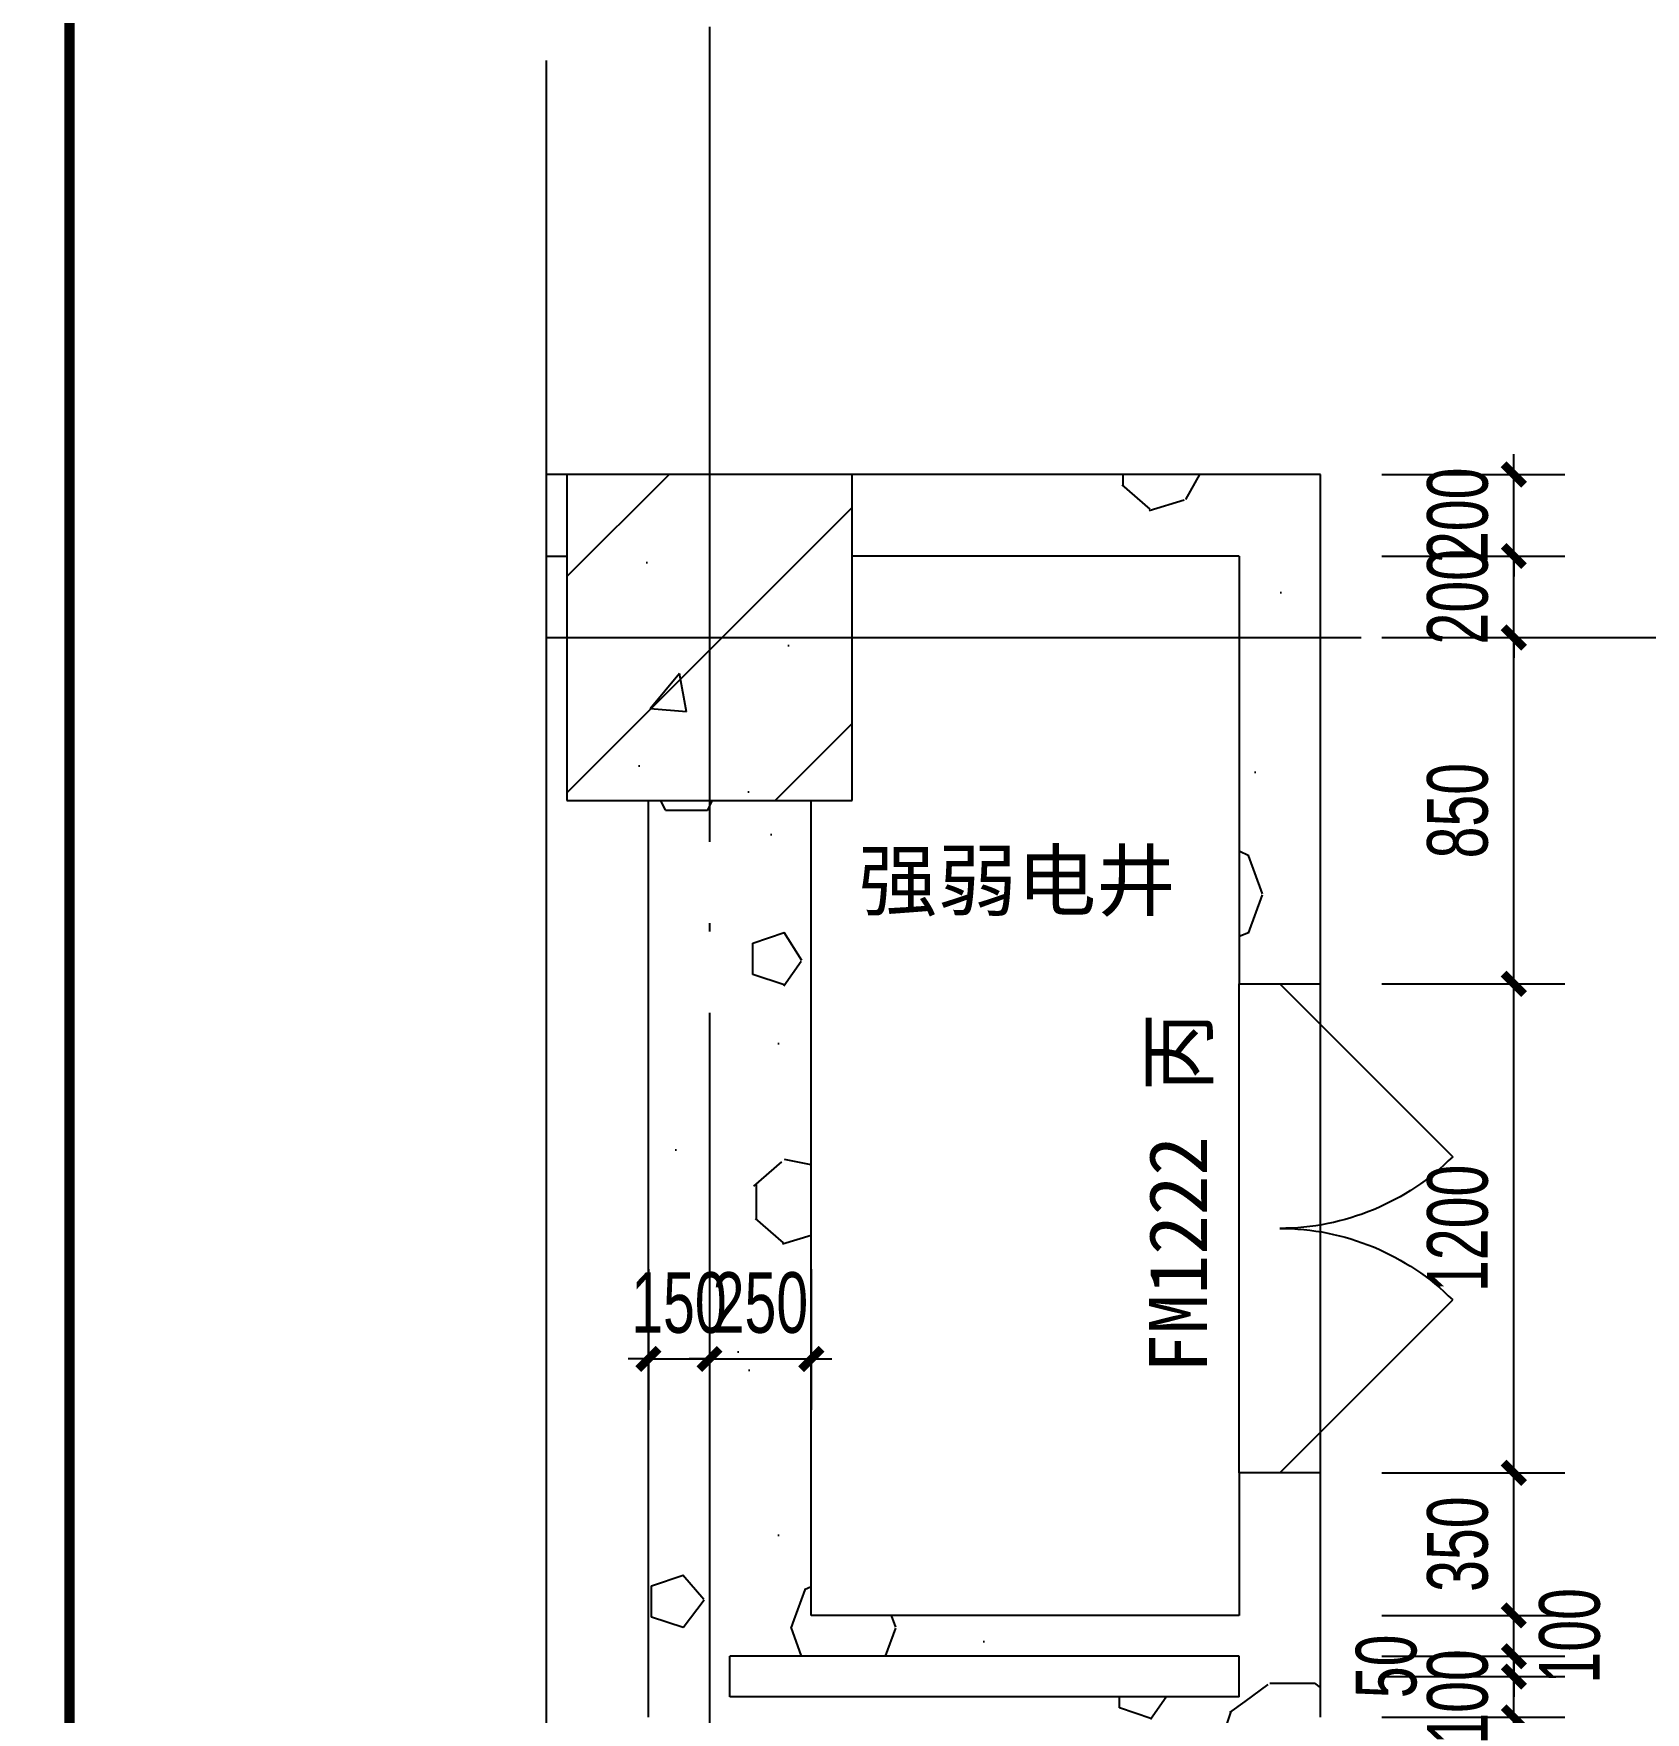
# Model space of a CAD drawing. Extents: x -26219 to 315419, y -160410 to -120810.
# Drawn here: x 274530 to 278486, y -133181 to -129061 of the extents above; entities that cross this region are included whole.
import ezdxf
from ezdxf.xclip import XClip

# ---------------------------------------------------------------- set-up
doc = ezdxf.new("R2010")
doc.units = 0
doc.header["$LTSCALE"] = 1000
doc.header["$MEASUREMENT"] = 0
doc.header["$XCLIPFRAME"] = 0
doc.linetypes.add('104-14# 核心筒$2$DOTE', pattern=[2.4200000000000004, 2, -0.2, 0.02, -0.2])
for name, color, linetype in [('01-标注_尺寸', 124, 'Continuous'), ('01-标注_符号', 200, 'Continuous'), ('02-TEXT_标注', 130, 'Continuous'), ('104-14# 核心筒$0$A_STR-砌块墙', 121, 'Continuous'), ('104-14# 核心筒$0$DOOR_FIRE', 220, 'Continuous'), ('104-14# 核心筒$2$05-填充_天正', 26, 'Continuous'), ('104-14# 核心筒$2$A_AXIS-轴线', 36, '104-14# 核心筒$2$DOTE'), ('104-14# 核心筒$2$A_STR-砼柱', 51, 'Continuous'), ('DOOR_FIRE_TEXT', 7, 'Continuous')]:
    doc.layers.add(name, color=color, linetype=linetype)
doc.styles.add('_TCH_DIM_T3', font='ros.shx', dxfattribs={"width": 0.7058823529411765, "bigfont": 'jd.shx'})
doc.styles.add('_TCH_WINDOW', font='STXIHEI_0.TTF')
doc.styles.get("Standard").update_dxf_attribs({"font": 'STXIHEI_0.TTF'})
doc.dimstyles.new('_TCH_ARCH&&50', dxfattribs={"dimtxt": 148.75, "dimasz": 50, "dimexe": 125, "dimexo": 150, "dimgap": 63.12500000000001, "dimtad": 1, "dimdec": 0, "dimzin": 0, "dimdsep": 46, "dimtxsty": '_TCH_DIM_T3', "dimblk": 'ARCHTICK', "dimcen": 0.09, "dimclrt": 7, "dimazin": 2, "dimtfac": 1, "dimtdec": 0, "dimtix": 1, "dimtmove": 2, "dimatfit": 3, "dimfxl": 0, "dimtolj": 1, "dimtzin": 0, "dimarcsym": 0})
pattern_1 = [(0, (531, -549), (900, 1800), [0, -1800]), (0, (-522, -792), (900, 1800), [0, -1800]), (0, (63, -810), (900, 1800), [0, -1800]), (0, (702, -279), (900, 1800), [0, -1800]), (0, (-45, -900), (900, 1800), [0, -1800]), (0, (882, 855), (900, 1800), [0, -1800]), (0, (333.0000000000001, 711), (900, 1800), [0, -1800]), (0, (621, 486.0000000000001), (900, 1800), [0, -1800]), (0, (-846, 450), (900, 1800), [0, -1800]), (0, (36, 369), (900, 1800), [0, -1800]), (0, (-306, -90), (900, 1800), [0, -1800]), (0, (-288, -765), (900, 1800), [0, -1800]), (0, (387, -837), (900, 1800), [0, -1800]), (0, (882, -45), (900, 1800), [0, -1800]), (0, (-801, -324), (900, 1800), [0, -1800]), (0, (-648, -18), (900, 1800), [0, -1800]), (0, (54, -144), (900, 1800), [0, -1800]), (0, (-198, -405), (900, 1800), [0, -1800]), (0, (-341.9999999999999, 189), (900, 1800), [0, -1800]), (0, (-117, 864), (900, 1800), [0, -1800]), (0, (-729, -702), (900, 1800), [0, -1800]), (0, (261, 495), (900, 1800), [0, -1800]), (0, (-576, 522), (900, 1800), [0, -1800]), (0, (-720, 756), (900, 1800), [0, -1800]), (130.601294, (771.428574, 291.428568), (-4499.999950292954, 5400.0000236093), [79.024662, -33111.33300000001]), (18.4349488, (642.857148, 325.714284), (4499.999983404209, 1799.999986719667), [81.31572000000001, -11302.8837]), (90, (642.857148, 248.571432), (900.0000000000001, 1800), [77.14285199999999, -3522.85695]), (161.565051, (720, 222.857136), (-4500.000022657823, 1799.999865817234), [81.31572000000001, -11302.8837]), (53.1301023, (720, 222.857136), (900.0000017013604, 1799.99999914932), [85.71428999999999, -8914.285499999998]), (135, (788.571432, -694.28556), (-900.0001087984293, 1799.999878185604), [72.73098, -5018.4378]), (45, (685.714284, -694.28556), (899.999994247131, 1799.999992736902), [72.73098, -5018.4378]), (135, (737.1428579999999, -745.7142600000001), (-900.0001087984293, 1799.999878185604), [72.73098, -5018.4378]), (45, (737.1428579999999, -745.7142600000001), (899.999994247131, 1799.999992736902), [72.73098, -5018.4378]), (116.565051, (-77.14278, 514.285722), (-0.0001565789601976064, 3599.999902060561), [95.83147799999999, -1916.6295]), (180, (-119.99988, 599.999994), (-899.9999999999998, 1800), [102.857148, -1697.14275]), (63.43494880000001, (-265.7141999999999, 514.285722), (8.14843605922988e-06, 3599.999982559008), [95.83147799999999, -1916.6295]), (116.565051, (-222.8571, 428.571432), (-0.0001565789601976064, 3599.999902060561), [95.83147799999999, -1916.6295]), (0, (-222.8571, 428.571432), (900, 1800), [102.857148, -1697.14275]), (63.43494880000001, (-119.99988, 428.571432), (8.14843605922988e-06, 3599.999982559008), [95.83147799999999, -1916.6295]), (107.102728, (599.999994, -94.28562000000001), (-2699.999896777364, 9000.00001452043), [116.584038, -48848.7075]), (143.972626, (565.714278, 17.142858), (-17099.99978321427, 12599.999985739), [116.584038, -24366.06]), (180, (471.428568, 85.71428999999999), (-899.9999999999998, 1800), [111.428568, -1688.5713]), (36.02737329999999, (265.71429, 17.142858), (17099.99987362977, 12599.99986416658), [116.584038, -24366.06]), (71.5650511, (231.428574, -85.71419999999999), (2700.000013860985, 8999.99998450437), [108.420948, -11275.7784]), (107.102728, (265.71429, -197.14284), (-2699.999896777364, 9000.00001452043), [116.584038, -48848.7075]), (143.972626, (360, -265.7141999999999), (-17099.99978321427, 12599.999985739), [116.584038, -24366.06]), (0, (360, -265.7141999999999), (900, 1800), [111.428568, -1688.5713]), (36.02737329999999, (471.428568, -265.7141999999999), (17099.99987362977, 12599.99986416658), [116.584038, -24366.06]), (71.5650511, (565.714278, -197.14284), (2700.000013860985, 8999.99998450437), [108.420948, -11275.7784]), (150.255118, (617.1428520000001, 745.714278), (-2700.000006390409, 1799.999977695058), [69.10506, -14442.9588]), (90, (557.1428579999999, 711.42858), (900.0000000000001, 1800), [68.571432, -3531.42825]), (29.7448813, (557.1428579999999, 711.42858), (2700.000001590055, 1799.999991593464), [69.10506, -14442.9588]), (116.565051, (197.142858, -531.42858), (-0.0001565789601976064, 3599.999902060561), [95.83147799999999, -1916.6295]), (168.690067, (154.285722, -445.7142), (-8100.000006009299, 1799.999954832327), [87.41176200000001, -18269.0565]), (41.18592510000001, (0, -488.5713), (22499.99986367597, 19799.99982686525), [91.11553199999999, -38177.406]), (90, (0, -574.28568), (900.0000000000001, 1800), [85.71428999999999, -3514.2855]), (138.814074, (68.571432, -634.28562), (-22499.99960007064, 19800.0001261089), [91.11553199999999, -38177.406]), (16.6992442, (68.571432, -634.28562), (29699.99977654917, 8999.999905734196), [89.48835000000001, -37495.6125]), (60.9453959, (154.285722, -608.57136), (899.9999976116269, 1799.999984078114), [88.248258, -36976.0185]), (109.983106, (-557.14284, 222.857136), (-4500.000016949792, 12599.99996665506), [100.326006, -42036.59249999999]), (155.556045, (-591.4285199999999, 317.142864), (-11700.00004459817, 5399.999887808896), [103.568958, -43395.39449999999]), (24.4439547, (-779.99994, 317.142864), (11700.00000583643, 5399.999974027204), [103.568958, -43395.39449999999]), (70.01689340000001, (-814.28562, 222.857136), (4500.000013566429, 12599.99996874217), [100.326006, -42036.5925]), (109.983106, (-779.99994, 128.571426), (-4500.000016949792, 12599.99996665506), [100.326006, -42036.59249999999]), (160.016893, (-685.7141399999999, 94.28571), (-4500.000002644889, 1799.999918000023), [100.326006, -20968.1325]), (19.9831065, (-685.7141399999999, 94.28571), (4499.999975293225, 1799.999997144084), [100.326006, -20968.1325]), (70.01689340000001, (-591.4285199999999, 128.571426), (4500.000013566429, 12599.99996874217), [100.326006, -42036.5925]), (122.005383, (111.428568, 59.999994), (-900.0001207844099, 1799.999908112359), [80.862696, -16900.302]), (18.4349488, (-8.57142, 102.857148), (4499.999983404209, 1799.999986719667), [81.31572000000001, -11302.8837]), (90, (-8.57142, 25.714278), (900.0000000000001, 1800), [77.14285199999999, -3522.85695]), (161.565051, (68.571432, 0), (-4500.000022657823, 1799.999865817234), [81.31572000000001, -11302.8837]), (54.46232220000002, (68.571432, 0), (6299.999990871777, 8999.999986518196), [73.73421, -30894.6345]), (116.565051, (-411.42852, -377.14284), (-0.0001565789601976064, 3599.999902060561), [95.83147799999999, -1916.6295]), (180, (-454.28562, -291.42846), (-899.9999999999998, 1800), [94.28571, -1705.7142]), (59.0362434, (-599.9999399999999, -377.14284), (900.0000029295945, 1799.999991263332), [99.95918399999998, -20891.46599999999]), (120.963756, (-548.57142, -462.85704), (-900.0001229938932, 1799.999917339799), [99.959184, -20891.466]), (0, (-548.57142, -462.85704), (900, 1800), [94.28571, -1705.7142]), (63.43494880000001, (-454.28562, -462.85704), (8.14843605922988e-06, 3599.999982559008), [95.83147799999999, -1916.6295])]

# ---------------------------------------------------------------- blocks, each defined once
blk = doc.blocks.new('图框-A1')
at = {"const_width": 0.5}
blk.add_lwpolyline([(765.9999999999966, 584), (25.00000000000045, 584), (25.00000000000045, 10), (766.0000000000002, 10)], close=True, dxfattribs=at)
blk = doc.blocks.new('104-14# 核心筒$0$$DorLib2D$00000116')
at = {"color": 0}
for p, q in [((-0.4999999999999929, 7.105427357601002e-15), (-0.146446609406766, 0.353553390593234)), ((0.5000000000000071, 7.105427357601002e-15), (0.1464466094067731, 0.353553390593234))]:
    blk.add_line(p, q, dxfattribs=at)
for centre, radius, start, end in [((-0.4999999999984652, 4.831690603168681e-13), 0.4999999999984674, 0, 45), ((0.4999999999977511, 9.059419880941277e-13), 0.4999999999976598, 135, 180)]:
    blk.add_arc(centre, radius, start, end, dxfattribs=at)
blk = doc.blocks.new('104-14# 核心筒')
at = {"layer": '104-14# 核心筒$2$05-填充_天正'}
h = blk.add_hatch(dxfattribs=at)
h.set_pattern_fill('加气混凝土', color=256, scale=150, style=0)
h.set_pattern_definition(pattern_1)
h.paths.add_polyline_path([(32049.99999999996, 105999.9999999994), (32049.99999999996, 106199.9999999994), (31699.99999998553, 106199.9999999994), (31699.99999998557, 105999.9999999994)])
h = blk.add_hatch(dxfattribs=at)
h.set_pattern_fill('钢筋混凝土', color=256, scale=150, style=0)
h.set_pattern_definition([(45, (0, 0), (-265.1650429449553, 265.1650429449553), []), (49.99999999999999, (0, 0), (1075.89027390113, -94.12820247389266), [112.5, -1237.5]), (355, (0, 0), (-208.1270004195, 1128.288200550018), [90, -990]), (100.4514, (89.65752, -7.84401), (867.7640725710323, 1034.15931309143), [95.610285, -1051.713168]), (46.18420000000002, (0, 300), (1600.861572938467, -248.2785214935271), [168.75, -1856.25]), (96.6356, (133.4051175, 279.3100395), (1401.994058323055, 1461.176806350663), [143.415432, -1577.5695]), (351.1842, (0, 300), (1401.992917700441, 1461.177901387987), [135, -1485]), (21, (150, 225), (895.3605781776924, -603.9283359980083), [112.5, -1237.5]), (326.0000000000001, (150, 225), (364.9729978823726, 1087.725067570279), [90, -990]), (71.4514, (224.6133495, 174.672591), (1260.333942872235, 483.7957450649286), [95.610285, -1051.713168]), (37.50000000000001, (0, 0), (18.239782975936, 499.3407807469673), [0, -977.9999999999999, 0, -1005, 0, -993.75]), (7.499999999999999, (0, 0), (394.6043061632229, 591.6175678235404), [0, -573, 0, -955.5, 0, -378.75]), (327.5, (-334.5, 0), (800.7336542586136, -33.83230760156963), [0, -375, 0, -1170, 0, -1552.5]), (317.5, (-484.5, 0), (874.7792540135794, 150.1574734984766), [0, -487.5, 0, -777, 0, -1102.5])])
h.paths.add_polyline_path([(32049.99999999996, 105400), (32749.99999999996, 105400), (32749.99999999996, 106200), (32049.99999999996, 106200)])
h = blk.add_hatch(dxfattribs=at)
h.set_pattern_fill('加气混凝土', color=256, scale=150, style=0)
h.set_pattern_definition(pattern_1)
h.paths.add_polyline_path([(32749.99999999996, 106199.9999999997), (32749.99999999996, 105999.9999999997), (33699.99999994519, 106000.0000000001), (33899.99999994392, 106200.0000000002)])
h = blk.add_hatch(dxfattribs=at)
h.set_pattern_fill('加气混凝土', color=256, scale=150, style=0)
h.set_pattern_definition(pattern_1)
h.paths.add_polyline_path([(33699.99999994519, 106000.0000000001), (33699.99999995187, 104950.0000000059), (33899.99999995194, 104950.0000000072), (33899.99999994392, 106200.0000000002)])
h = blk.add_hatch(dxfattribs=at)
h.set_pattern_fill('加气混凝土', color=256, scale=150, style=0)
h.set_pattern_definition(pattern_1)
h.paths.add_polyline_path([(32649.99999994893, 105400), (32249.99999994886, 105400), (32249.9999999616, 103349.9999999994), (32449.99999996176, 103349.9999999998), (32649.99999996133, 103399.9999999998)])
h = blk.add_hatch(dxfattribs=at)
h.set_pattern_fill('加气混凝土', color=256, scale=150, style=0)
h.set_pattern_definition(pattern_1)
h.paths.add_polyline_path([(33899.99999996202, 103350.0000000007), (33899.99999995956, 103750.0000000066), (33699.9999999595, 103750.0000000053), (33699.99999996171, 103399.9999999998), (33766.66666662865, 103350.0000000001)])
h = blk.add_hatch(dxfattribs=at)
h.set_pattern_fill('加气混凝土', color=256, scale=150, style=0)
h.set_pattern_definition(pattern_1)
h.paths.add_polyline_path([(33766.66666662865, 103350.0000000001), (33699.99999996171, 103399.9999999998), (32649.99999996133, 103399.9999999998), (32449.99999996176, 103349.9999999998), (32449.99999996236, 103300), (33699.99999996224, 103299.9999999999)])
h = blk.add_hatch(dxfattribs=at)
h.set_pattern_fill('加气混凝土', color=256, scale=150, style=0)
h.set_pattern_definition(pattern_1)
h.paths.add_polyline_path([(32383.33333329634, 103150), (32449.99999996298, 103200.0000000003), (32449.99999996176, 103349.9999999998), (32249.9999999616, 103349.9999999994), (32249.99999996284, 103149.9999999995)])
h = blk.add_hatch(dxfattribs=at)
h.set_pattern_fill('加气混凝土', color=256, scale=150, style=0)
h.set_pattern_definition(pattern_1)
h.paths.add_polyline_path([(33766.66666662992, 103150.0000000003), (33899.99999996329, 103150.0000000007), (33899.99999996202, 103350.0000000007), (33766.66666662865, 103350.0000000001), (33699.99999996224, 103299.9999999999), (33699.99999996288, 103200.0000000002)])
h = blk.add_hatch(dxfattribs=at)
h.set_pattern_fill('加气混凝土', color=256, scale=150, style=0)
h.set_pattern_definition(pattern_1)
h.paths.add_polyline_path([(33766.66666662992, 103150.0000000003), (33699.99999996288, 103200.0000000002), (32449.99999996298, 103200.0000000003), (32383.33333329634, 103150), (32449.99999996322, 103100.0000000001), (33699.99999996358, 103100)])
at = {"layer": '104-14# 核心筒$0$A_STR-砌块墙'}
for p, q in [((32050, 106199.9999999995), (31699.99999998553, 106199.9999999994)), ((33899.99999994392, 106200.0000000002), (32750, 106199.9999999997)), ((33899.99999995194, 104950.0000000072), (33899.99999994392, 106200.0000000002)), ((31699.99999998557, 105999.9999999994), (32050, 105999.9999999991)), ((33699.99999994519, 106000.0000000001), (32750, 105999.9999999995)), ((33699.99999994519, 106000.0000000001), (33699.99999995187, 104950.0000000059)), ((32249.9999999616, 103349.9999999994), (32249.99999994892, 105400)), ((32649.99999996133, 103399.9999999998), (32649.99999994876, 105400)), ((33699.99999995187, 104950.0000000059), (33899.99999995194, 104950.0000000072)), ((33899.99999995956, 103750.0000000066), (33699.9999999595, 103750.0000000053)), ((33699.9999999595, 103750.0000000053), (33699.99999996171, 103399.9999999998)), ((33899.99999996202, 103350.0000000007), (33899.99999995956, 103750.0000000066)), ((33699.99999996171, 103399.9999999998), (32649.99999996133, 103399.9999999998)), ((32249.99999996284, 103149.9999999995), (32249.9999999616, 103349.9999999994)), ((33899.99999996329, 103150.0000000007), (33899.99999996202, 103350.0000000007)), ((33699.99999996224, 103299.9999999999), (32449.99999996236, 103300)), ((32449.99999996298, 103200.0000000003), (32449.99999996236, 103300)), ((33699.99999996288, 103200.0000000002), (33699.99999996224, 103299.9999999999)), ((33699.99999996288, 103200.0000000002), (32449.99999996298, 103200.0000000003))]:
    blk.add_line(p, q, dxfattribs=at)
at = {"layer": '104-14# 核心筒$0$DOOR_FIRE'}
for p, q in [((33699.99999995948, 103750.0000000055), (33699.99999995185, 104950.0000000055)), ((33899.99999995948, 103750.0000000068), (33899.99999995185, 104950.0000000068))]:
    blk.add_line(p, q, dxfattribs=at)
at = {"layer": '104-14# 核心筒$2$A_AXIS-轴线'}
for p, q in [((32399.99999999997, 139633.6034567634), (32399.99999999997, 80554.87603027455)), ((-9370.123865286841, 105800), (120259.9219097959, 105800))]:
    blk.add_line(p, q, dxfattribs=at)
at = {"layer": '104-14# 核心筒$2$A_STR-砼柱'}
for p, q in [((32749.99999999996, 106200), (32049.99999999996, 106200)), ((32049.99999999996, 106200), (32049.99999999996, 105400)), ((32749.99999999996, 105400), (32749.99999999996, 106200)), ((32049.99999999996, 105400), (32749.99999999996, 105400))]:
    blk.add_line(p, q, dxfattribs=at)
at = {"layer": '104-14# 核心筒$0$DOOR_FIRE', "xscale": 1200, "yscale": -1200, "zscale": 200, "rotation": 90.00000000036411}
blk.add_blockref('104-14# 核心筒$0$$DorLib2D$00000116', (33799.99999995567, 104350.0000000062), dxfattribs=at)
blk = doc.blocks.new('_ArchTick')
at = {"color": 0, "linetype": 'ByBlock', "const_width": 0.4}
blk.add_lwpolyline([(-0.5, -0.5), (0.5, 0.5)], dxfattribs=at)
blk = doc.blocks.new('*D1633')
at = {"layer": '01-标注_尺寸', "color": 0, "lineweight": -2, "transparency": 16777216}
for p, q in [((277838.7495789126, -133193.4304313804), (278288.1419614358, -133193.4304313804)), ((278163.1419614358, -133643.4304313813), (278163.1419614358, -133193.4304313804)), ((277838.7495789155, -133643.4304313813), (278288.1419614358, -133643.4304313813))]:
    blk.add_line(p, q, dxfattribs=at)
at = {"layer": 'Defpoints', "color": 0, "transparency": 16777216}
for p in [(277688.7495789126, -133193.4304313804), (278163.1419614358, -133193.4304313804), (277688.7495789155, -133643.4304313813)]:
    blk.add_point(p, dxfattribs=at)
at = {"layer": '01-标注_尺寸', "color": 0, "lineweight": -2, "transparency": 16777216, "xscale": 50, "yscale": 50, "zscale": 50}
for p, rotation in [((278163.1419614358, -133193.4304313804), 90), ((278163.1419614358, -133643.4304313813), 270)]:
    blk.add_blockref('_ArchTick', p, dxfattribs=dict(at, rotation=rotation))
at = {"layer": '01-标注_尺寸', "color": 7, "transparency": 16777216, "insert": (278025.6419614358, -133418.4304313808), "char_height": 148.75, "attachment_point": 5, "rotation": 90, "style": '_TCH_DIM_T3'}
blk.add_mtext('\\A1;450', dxfattribs=at)
blk = doc.blocks.new('*D1634')
at = {"layer": '01-标注_尺寸', "color": 0, "lineweight": -2, "transparency": 16777216}
for p, q in [((278163.141961434, -133093.4304313818), (278163.141961434, -133043.4304313818)), ((277838.749578912, -133093.4304313818), (278288.141961434, -133093.4304313818)), ((278163.141961434, -133193.4304313804), (278163.141961434, -133093.4304313818)), ((277838.7495789126, -133193.4304313804), (278288.141961434, -133193.4304313804)), ((278163.141961434, -133193.4304313804), (278163.141961434, -133243.4304313804))]:
    blk.add_line(p, q, dxfattribs=at)
at = {"layer": 'Defpoints', "color": 0, "transparency": 16777216}
for p in [(277688.749578912, -133093.4304313818), (278163.141961434, -133093.4304313818), (277688.7495789126, -133193.4304313804)]:
    blk.add_point(p, dxfattribs=at)
at = {"layer": '01-标注_尺寸', "color": 0, "lineweight": -2, "transparency": 16777216, "xscale": 50, "yscale": 50, "zscale": 50}
for p, rotation in [((278163.141961434, -133093.4304313818), 270), ((278163.141961434, -133193.4304313804), 90)]:
    blk.add_blockref('_ArchTick', p, dxfattribs=dict(at, rotation=rotation))
at = {"layer": '01-标注_尺寸', "color": 7, "transparency": 16777216, "insert": (278025.6419614341, -133143.4304313811), "char_height": 148.75, "attachment_point": 5, "rotation": 90, "style": '_TCH_DIM_T3'}
blk.add_mtext('\\A1;100', dxfattribs=at)
blk = doc.blocks.new('*D1635')
at = {"layer": '01-标注_尺寸', "color": 0, "lineweight": -2, "transparency": 16777216}
for p, q in [((278163.1419614336, -133043.4304313824), (278163.1419614336, -132993.4304313824)), ((277838.7495789116, -133043.4304313824), (278288.1419614336, -133043.4304313824)), ((278163.1419614336, -133093.4304313821), (278163.1419614336, -133043.4304313824)), ((277838.749578912, -133093.4304313821), (278288.1419614336, -133093.4304313821)), ((278163.1419614336, -133093.4304313821), (278163.1419614336, -133143.4304313821))]:
    blk.add_line(p, q, dxfattribs=at)
at = {"layer": 'Defpoints', "color": 0, "transparency": 16777216}
for p in [(277688.7495789116, -133043.4304313824), (278163.1419614336, -133043.4304313824), (277688.749578912, -133093.4304313821)]:
    blk.add_point(p, dxfattribs=at)
at = {"layer": '01-标注_尺寸', "color": 0, "lineweight": -2, "transparency": 16777216, "xscale": 50, "yscale": 50, "zscale": 50}
for p, rotation in [((278163.1419614336, -133043.4304313824), 270), ((278163.1419614336, -133093.4304313821), 90)]:
    blk.add_blockref('_ArchTick', p, dxfattribs=dict(at, rotation=rotation))
at = {"layer": '01-标注_尺寸', "color": 7, "transparency": 16777216, "insert": (277850.6419614336, -133068.4304313811), "char_height": 148.75, "attachment_point": 5, "rotation": 90, "style": '_TCH_DIM_T3'}
blk.add_mtext('\\A1;50', dxfattribs=at)
blk = doc.blocks.new('*D1636')
at = {"layer": '01-标注_尺寸', "color": 0, "lineweight": -2, "transparency": 16777216}
for p, q in [((278163.1419614331, -132943.4304313822), (278163.1419614331, -132893.4304313822)), ((277838.749578911, -132943.4304313822), (278288.1419614331, -132943.4304313822)), ((278163.1419614331, -133043.4304313821), (278163.1419614331, -132943.4304313822)), ((277838.7495789116, -133043.4304313821), (278288.1419614331, -133043.4304313821)), ((278163.1419614331, -133043.4304313821), (278163.1419614331, -133093.4304313821))]:
    blk.add_line(p, q, dxfattribs=at)
at = {"layer": 'Defpoints', "color": 0, "transparency": 16777216}
for p in [(277688.749578911, -132943.4304313822), (278163.1419614331, -132943.4304313822), (277688.7495789116, -133043.4304313821)]:
    blk.add_point(p, dxfattribs=at)
at = {"layer": '01-标注_尺寸', "color": 0, "lineweight": -2, "transparency": 16777216, "xscale": 50, "yscale": 50, "zscale": 50}
for p, rotation in [((278163.1419614331, -132943.4304313822), 270), ((278163.1419614331, -133043.4304313821), 90)]:
    blk.add_blockref('_ArchTick', p, dxfattribs=dict(at, rotation=rotation))
at = {"layer": '01-标注_尺寸', "color": 7, "transparency": 16777216, "insert": (278300.6419614331, -132993.4304313782), "char_height": 148.75, "attachment_point": 5, "rotation": 90, "style": '_TCH_DIM_T3'}
blk.add_mtext('\\A1;100', dxfattribs=at)
blk = doc.blocks.new('*D1637')
at = {"layer": '01-标注_尺寸', "color": 0, "lineweight": -2, "transparency": 16777216}
for p, q in [((277838.7495789088, -132593.4304313751), (278288.1419614317, -132593.4304313751)), ((278163.1419614317, -132943.4304313822), (278163.1419614317, -132593.4304313751)), ((277838.749578911, -132943.4304313822), (278288.1419614317, -132943.4304313822))]:
    blk.add_line(p, q, dxfattribs=at)
at = {"layer": 'Defpoints', "color": 0, "transparency": 16777216}
for p in [(277688.7495789088, -132593.4304313751), (278163.1419614317, -132593.4304313751), (277688.749578911, -132943.4304313822)]:
    blk.add_point(p, dxfattribs=at)
at = {"layer": '01-标注_尺寸', "color": 0, "lineweight": -2, "transparency": 16777216, "xscale": 50, "yscale": 50, "zscale": 50}
for p, rotation in [((278163.1419614317, -132593.4304313751), 90), ((278163.1419614317, -132943.4304313822), 270)]:
    blk.add_blockref('_ArchTick', p, dxfattribs=dict(at, rotation=rotation))
at = {"layer": '01-标注_尺寸', "color": 7, "transparency": 16777216, "insert": (278025.6419614317, -132768.4304313786), "char_height": 148.75, "attachment_point": 5, "rotation": 90, "style": '_TCH_DIM_T3'}
blk.add_mtext('\\A1;350', dxfattribs=at)
blk = doc.blocks.new('*D1638')
at = {"layer": '01-标注_尺寸', "color": 0, "lineweight": -2, "transparency": 16777216}
for p, q in [((277838.7495789011, -131393.4304313751), (278288.1419614267, -131393.4304313751)), ((278163.1419614267, -132593.4304313752), (278163.1419614267, -131393.4304313751)), ((277838.7495789088, -132593.4304313752), (278288.1419614267, -132593.4304313752))]:
    blk.add_line(p, q, dxfattribs=at)
at = {"layer": 'Defpoints', "color": 0, "transparency": 16777216}
for p in [(277688.7495789011, -131393.4304313751), (278163.1419614267, -131393.4304313751), (277688.7495789088, -132593.4304313752)]:
    blk.add_point(p, dxfattribs=at)
at = {"layer": '01-标注_尺寸', "color": 0, "lineweight": -2, "transparency": 16777216, "xscale": 50, "yscale": 50, "zscale": 50}
for p, rotation in [((278163.1419614267, -131393.4304313751), 90), ((278163.1419614267, -132593.4304313752), 270)]:
    blk.add_blockref('_ArchTick', p, dxfattribs=dict(at, rotation=rotation))
at = {"layer": '01-标注_尺寸', "color": 7, "transparency": 16777216, "insert": (278025.6419614268, -131993.4304313751), "char_height": 148.75, "attachment_point": 5, "rotation": 90, "style": '_TCH_DIM_T3'}
blk.add_mtext('\\A1;1200', dxfattribs=at)
blk = doc.blocks.new('*D1639')
at = {"layer": '01-标注_尺寸', "color": 0, "lineweight": -2, "transparency": 16777216}
for p, q in [((277838.7495788956, -130543.4304313852), (278288.1419614201, -130543.4304313852)), ((278163.1419614201, -131393.4304313752), (278163.1419614201, -130543.4304313852)), ((277838.7495789011, -131393.4304313752), (278288.1419614201, -131393.4304313752))]:
    blk.add_line(p, q, dxfattribs=at)
at = {"layer": 'Defpoints', "color": 0, "transparency": 16777216}
for p in [(277688.7495788956, -130543.4304313852), (278163.1419614201, -130543.4304313852), (277688.7495789011, -131393.4304313752)]:
    blk.add_point(p, dxfattribs=at)
at = {"layer": '01-标注_尺寸', "color": 0, "lineweight": -2, "transparency": 16777216, "xscale": 50, "yscale": 50, "zscale": 50}
for p, rotation in [((278163.1419614201, -130543.4304313852), 90), ((278163.1419614201, -131393.4304313752), 270)]:
    blk.add_blockref('_ArchTick', p, dxfattribs=dict(at, rotation=rotation))
at = {"layer": '01-标注_尺寸', "color": 7, "transparency": 16777216, "insert": (278025.6419614201, -130968.4304313802), "char_height": 148.75, "attachment_point": 5, "rotation": 90, "style": '_TCH_DIM_T3'}
blk.add_mtext('\\A1;850', dxfattribs=at)
blk = doc.blocks.new('*D1640')
at = {"layer": '01-标注_尺寸', "color": 0, "lineweight": -2, "transparency": 16777216}
for p, q in [((278163.1419614168, -130343.4304313819), (278163.1419614168, -130293.4304313819)), ((277838.7495788943, -130343.4304313819), (278288.1419614168, -130343.4304313819)), ((278163.1419614168, -130543.4304313852), (278163.1419614168, -130343.4304313819)), ((277838.7495788956, -130543.4304313852), (278288.1419614168, -130543.4304313852)), ((278163.1419614168, -130543.4304313852), (278163.1419614168, -130593.4304313852))]:
    blk.add_line(p, q, dxfattribs=at)
at = {"layer": 'Defpoints', "color": 0, "transparency": 16777216}
for p in [(277688.7495788943, -130343.4304313819), (278163.1419614168, -130343.4304313819), (277688.7495788956, -130543.4304313852)]:
    blk.add_point(p, dxfattribs=at)
at = {"layer": '01-标注_尺寸', "color": 0, "lineweight": -2, "transparency": 16777216, "xscale": 50, "yscale": 50, "zscale": 50}
for p, rotation in [((278163.1419614168, -130343.4304313819), 270), ((278163.1419614168, -130543.4304313852), 90)]:
    blk.add_blockref('_ArchTick', p, dxfattribs=dict(at, rotation=rotation))
at = {"layer": '01-标注_尺寸', "color": 7, "transparency": 16777216, "insert": (278025.6419614168, -130443.4304313835), "char_height": 148.75, "attachment_point": 5, "rotation": 90, "style": '_TCH_DIM_T3'}
blk.add_mtext('\\A1;200', dxfattribs=at)
blk = doc.blocks.new('*D1641')
at = {"layer": '01-标注_尺寸', "color": 0, "lineweight": -2, "transparency": 16777216}
for p, q in [((278163.1419614155, -130143.4304313831), (278163.1419614155, -130093.4304313831)), ((277838.7495788931, -130143.4304313831), (278288.1419614155, -130143.4304313831)), ((278163.1419614155, -130343.4304313819), (278163.1419614155, -130143.4304313831)), ((277838.7495788943, -130343.4304313819), (278288.1419614155, -130343.4304313819)), ((278163.1419614155, -130343.4304313819), (278163.1419614155, -130393.4304313819))]:
    blk.add_line(p, q, dxfattribs=at)
at = {"layer": 'Defpoints', "color": 0, "transparency": 16777216}
for p in [(277688.7495788931, -130143.4304313831), (278163.1419614155, -130143.4304313831), (277688.7495788943, -130343.4304313819)]:
    blk.add_point(p, dxfattribs=at)
at = {"layer": '01-标注_尺寸', "color": 0, "lineweight": -2, "transparency": 16777216, "xscale": 50, "yscale": 50, "zscale": 50}
for p, rotation in [((278163.1419614155, -130143.4304313831), 270), ((278163.1419614155, -130343.4304313819), 90)]:
    blk.add_blockref('_ArchTick', p, dxfattribs=dict(at, rotation=rotation))
at = {"layer": '01-标注_尺寸', "color": 7, "transparency": 16777216, "insert": (278025.6419614155, -130243.4304313825), "char_height": 148.75, "attachment_point": 5, "rotation": 90, "style": '_TCH_DIM_T3'}
blk.add_mtext('\\A1;200', dxfattribs=at)
blk = doc.blocks.new('*D1678')
at = {"layer": '01-标注_尺寸', "color": 0, "lineweight": -2, "transparency": 16777216}
for p, q in [((276188.7495789491, -132093.4304313834), (276188.7495789491, -132438.9958170183)), ((276438.7495789042, -132093.4304313834), (276438.7495789042, -132438.9958170183)), ((276188.7495789491, -132313.9958170183), (276138.7495789491, -132313.9958170183)), ((276188.7495789491, -132313.9958170183), (276438.7495789042, -132313.9958170183)), ((276438.7495789042, -132313.9958170183), (276488.7495789042, -132313.9958170183))]:
    blk.add_line(p, q, dxfattribs=at)
at = {"layer": 'Defpoints', "color": 0, "transparency": 16777216}
for p in [(276188.7495789491, -131943.4304313834), (276438.7495789042, -131943.4304313834), (276438.7495789042, -132313.9958170183)]:
    blk.add_point(p, dxfattribs=at)
at = {"layer": '01-标注_尺寸', "color": 0, "lineweight": -2, "transparency": 16777216, "xscale": 50, "yscale": 50, "zscale": 50}
blk.add_blockref('_ArchTick', (276188.7495789491, -132313.9958170183), dxfattribs=at)
at = {"layer": '01-标注_尺寸', "color": 0, "lineweight": -2, "transparency": 16777216, "xscale": 50, "yscale": 50, "zscale": 50, "rotation": 180}
blk.add_blockref('_ArchTick', (276438.7495789042, -132313.9958170183), dxfattribs=at)
at = {"layer": '01-标注_尺寸', "color": 7, "transparency": 16777216, "insert": (276313.7495789266, -132176.4958170183), "char_height": 148.75, "attachment_point": 5, "style": '_TCH_DIM_T3'}
blk.add_mtext('\\A1;250', dxfattribs=at)
blk = doc.blocks.new('*D1679')
at = {"layer": '01-标注_尺寸', "color": 0, "lineweight": -2, "transparency": 16777216}
for p, q in [((276038.7495789064, -132093.4304313834), (276038.7495789064, -132438.9958170183)), ((276188.7495789491, -132093.4304313834), (276188.7495789491, -132438.9958170183)), ((276038.7495789064, -132313.9958170183), (275988.7495789064, -132313.9958170183)), ((276038.7495789064, -132313.9958170183), (276188.7495789491, -132313.9958170183)), ((276188.7495789491, -132313.9958170183), (276238.7495789491, -132313.9958170183))]:
    blk.add_line(p, q, dxfattribs=at)
at = {"layer": 'Defpoints', "color": 0, "transparency": 16777216}
for p in [(276038.7495789064, -131943.4304313834), (276188.7495789491, -131943.4304313834), (276188.7495789491, -132313.9958170183)]:
    blk.add_point(p, dxfattribs=at)
at = {"layer": '01-标注_尺寸', "color": 0, "lineweight": -2, "transparency": 16777216, "xscale": 50, "yscale": 50, "zscale": 50}
blk.add_blockref('_ArchTick', (276038.7495789064, -132313.9958170183), dxfattribs=at)
at = {"layer": '01-标注_尺寸', "color": 0, "lineweight": -2, "transparency": 16777216, "xscale": 50, "yscale": 50, "zscale": 50, "rotation": 180}
blk.add_blockref('_ArchTick', (276188.7495789491, -132313.9958170183), dxfattribs=at)
at = {"layer": '01-标注_尺寸', "color": 7, "transparency": 16777216, "insert": (276113.7495789278, -132176.4958170183), "char_height": 148.75, "attachment_point": 5, "style": '_TCH_DIM_T3'}
blk.add_mtext('\\A1;150', dxfattribs=at)

msp = doc.modelspace()

# ---------------------------------------------------------------- linework, layer by layer
at = {"layer": '01-标注_符号'}
msp.add_lwpolyline([(275788.7495789491, -140393.3418520451), (275788.7495789491, -134816.6376669568), (275683.7495789491, -134778.4207923589), (275893.7495789491, -134741.3921264101), (275788.7495789491, -134704.1376669568), (275788.7495789491, -129127.4334818686)], dxfattribs=at)

# ---------------------------------------------------------------- block references
at = {"xscale": 50, "yscale": 50, "zscale": 50}
msp.add_blockref('图框-A1', (273367.5821723046, -156062.5161604207), dxfattribs=at)
ref = msp.add_blockref('104-14# 核心筒', (243788.7495789491, -236343.4304313833))
XClip(ref).set_block_clipping_path([(32000, 95800.00000000003), (42400, 107298.73907833913)])

# ---------------------------------------------------------------- texts
at = {"layer": '02-TEXT_标注'}
msp.add_text('强弱电井', height=142.7128820960698, dxfattribs=at).set_placement((276553.9865922062, -131211.1557678652))
at = {"layer": 'DOOR_FIRE_TEXT', "style": '_TCH_WINDOW'}
for s, p in [('丙', (277409.9307782488, -131657.9575850604)), ('FM1222', (277409.9307782488, -132349.5514715232))]:
    msp.add_text(s, height=142.7128820960698, rotation=90, dxfattribs=at).set_placement(p)

# ---------------------------------------------------------------- dimensions: what is measured, and where the dimension line sits
at = {"layer": '01-标注_尺寸'}
for p1, p2, distance, picture, middle in [((277688.7495788943, -130343.4304313819), (277688.7495788931, -130143.4304313831), -474.39238252234645, '*D1641', (278025.6419614155, -130243.4304313825)), ((277688.7495788956, -130543.4304313852), (277688.7495788943, -130343.4304313819), -474.3923825225211, '*D1640', (278025.6419614168, -130443.4304313835)), ((277688.7495789011, -131393.4304313752), (277688.7495788956, -130543.4304313852), -474.3923825245002, '*D1639', (278025.6419614201, -130968.4304313802)), ((277688.7495789088, -132593.4304313752), (277688.7495789011, -131393.4304313751), -474.3923825256061, '*D1638', (278025.6419614268, -131993.4304313751)), ((276038.7495789064, -131943.4304313834), (276188.7495789491, -131943.4304313834), -370.5653856348945, '*D1679', (276113.7495789278, -132176.4958170183)), ((276188.7495789491, -131943.4304313834), (276438.7495789042, -131943.4304313834), -370.5653856348945, '*D1678', (276313.7495789266, -132176.4958170183)), ((277688.749578911, -132943.4304313822), (277688.7495789088, -132593.4304313751), -474.39238252292853, '*D1637', (278025.6419614317, -132768.4304313786)), ((277688.7495789126, -133193.4304313804), (277688.749578912, -133093.4304313818), -474.3923825219972, '*D1634', (278025.6419614341, -133143.4304313811)), ((277688.7495789155, -133643.4304313813), (277688.7495789126, -133193.4304313804), -474.39238252316136, '*D1633', (278025.6419614358, -133418.4304313808))]:
    dim = msp.add_aligned_dim(p1=p1, p2=p2, distance=distance, dimstyle='_TCH_ARCH&&50', dxfattribs=at)
    dim.commit()
    dim.dimension.update_dxf_attribs({"geometry": picture, "text_midpoint": middle})
for base, p1, p2, angle, picture, middle in [((278163.1419614331, -132943.4304313822), (277688.7495789116, -133043.4304313821), (277688.749578911, -132943.4304313822), 90.00000000033351, '*D1636', (278300.6419614331, -132993.4304313782)), ((278163.1419614336, -133043.4304313824), (277688.749578912, -133093.4304313821), (277688.7495789116, -133043.4304313824), 90.00000000046691, '*D1635', (277850.6419614336, -133068.4304313811))]:
    dim = msp.add_linear_dim(base=base, p1=p1, p2=p2, angle=angle, dimstyle='_TCH_ARCH&&50', dxfattribs=at)
    dim.commit()
    dim.dimension.update_dxf_attribs({"geometry": picture, "text_midpoint": middle, "dimtype": 161})

doc.saveas('drawing.dxf')
